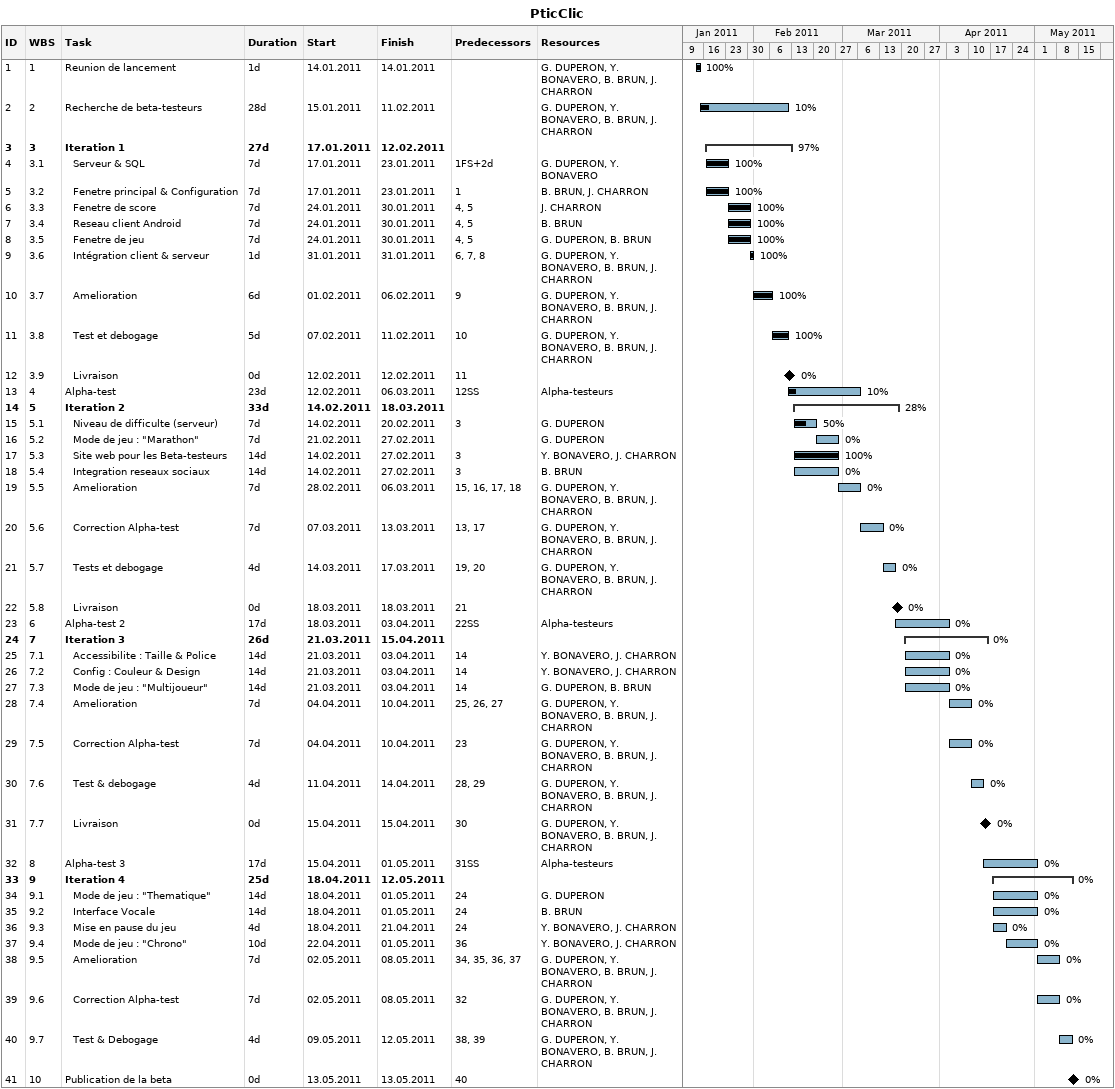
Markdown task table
PticClic

| ID | WBS | Task | Duration | Start | Finish | Predecessors | Resources | % complete |
|---|---|---|---|---|---|---|---|---|
| 1 | 1 | Reunion de lancement | 1d | 2011-01-14 | 2011-01-14 |  | G. DUPERON, Y. BONAVERO, B. BRUN, J. CHARRON | 100 |
| 2 | 2 | Recherche de beta-testeurs | 28d | 2011-01-15 | 2011-02-11 |  | G. DUPERON, Y. BONAVERO, B. BRUN, J. CHARRON | 10 |
| 3 | 3 | **Iteration 1** | 27d | 2011-01-17 | 2011-02-12 |  |  | 97 |
| 4 | 3.1 | Serveur & SQL | 7d | 2011-01-17 | 2011-01-23 | 1FS+2d | G. DUPERON, Y. BONAVERO | 100 |
| 5 | 3.2 | Fenetre principal & Configuration | 7d | 2011-01-17 | 2011-01-23 | 1 | B. BRUN, J. CHARRON | 100 |
| 6 | 3.3 | Fenetre de score | 7d | 2011-01-24 | 2011-01-30 | 4, 5 | J. CHARRON | 100 |
| 7 | 3.4 | Reseau client Android | 7d | 2011-01-24 | 2011-01-30 | 4, 5 | B. BRUN | 100 |
| 8 | 3.5 | Fenetre de jeu | 7d | 2011-01-24 | 2011-01-30 | 4, 5 | G. DUPERON, B. BRUN | 100 |
| 9 | 3.6 | Intégration client & serveur | 1d | 2011-01-31 | 2011-01-31 | 6, 7, 8 | G. DUPERON, Y. BONAVERO, B. BRUN, J. CHARRON | 100 |
| 10 | 3.7 | Amelioration | 6d | 2011-02-01 | 2011-02-06 | 9 | G. DUPERON, Y. BONAVERO, B. BRUN, J. CHARRON | 100 |
| 11 | 3.8 | Test et debogage | 5d | 2011-02-07 | 2011-02-11 | 10 | G. DUPERON, Y. BONAVERO, B. BRUN, J. CHARRON | 100 |
| 12 | 3.9 | Livraison | 0d | 2011-02-12 | 2011-02-12 | 11 |  | 0 |
| 13 | 4 | Alpha-test | 23d | 2011-02-12 | 2011-03-06 | 12SS | Alpha-testeurs | 10 |
| 14 | 5 | **Iteration 2** | 33d | 2011-02-14 | 2011-03-18 |  |  | 28 |
| 15 | 5.1 | Niveau de difficulte (serveur) | 7d | 2011-02-14 | 2011-02-20 | 3 | G. DUPERON | 50 |
| 16 | 5.2 | Mode de jeu : "Marathon" | 7d | 2011-02-21 | 2011-02-27 |  | G. DUPERON | 0 |
| 17 | 5.3 | Site web pour les Beta-testeurs | 14d | 2011-02-14 | 2011-02-27 | 3 | Y. BONAVERO, J. CHARRON | 100 |
| 18 | 5.4 | Integration reseaux sociaux | 14d | 2011-02-14 | 2011-02-27 | 3 | B. BRUN | 0 |
| 19 | 5.5 | Amelioration | 7d | 2011-02-28 | 2011-03-06 | 15, 16, 17, 18 | G. DUPERON, Y. BONAVERO, B. BRUN, J. CHARRON | 0 |
| 20 | 5.6 | Correction Alpha-test | 7d | 2011-03-07 | 2011-03-13 | 13, 17 | G. DUPERON, Y. BONAVERO, B. BRUN, J. CHARRON | 0 |
| 21 | 5.7 | Tests et debogage | 4d | 2011-03-14 | 2011-03-17 | 19, 20 | G. DUPERON, Y. BONAVERO, B. BRUN, J. CHARRON | 0 |
| 22 | 5.8 | Livraison | 0d | 2011-03-18 | 2011-03-18 | 21 |  | 0 |
| 23 | 6 | Alpha-test 2 | 17d | 2011-03-18 | 2011-04-03 | 22SS | Alpha-testeurs | 0 |
| 24 | 7 | **Iteration 3** | 26d | 2011-03-21 | 2011-04-15 |  |  | 0 |
| 25 | 7.1 | Accessibilite : Taille & Police | 14d | 2011-03-21 | 2011-04-03 | 14 | Y. BONAVERO, J. CHARRON | 0 |
| 26 | 7.2 | Config : Couleur & Design | 14d | 2011-03-21 | 2011-04-03 | 14 | Y. BONAVERO, J. CHARRON | 0 |
| 27 | 7.3 | Mode de jeu : "Multijoueur" | 14d | 2011-03-21 | 2011-04-03 | 14 | G. DUPERON, B. BRUN | 0 |
| 28 | 7.4 | Amelioration | 7d | 2011-04-04 | 2011-04-10 | 25, 26, 27 | G. DUPERON, Y. BONAVERO, B. BRUN, J. CHARRON | 0 |
| 29 | 7.5 | Correction Alpha-test | 7d | 2011-04-04 | 2011-04-10 | 23 | G. DUPERON, Y. BONAVERO, B. BRUN, J. CHARRON | 0 |
| 30 | 7.6 | Test & debogage | 4d | 2011-04-11 | 2011-04-14 | 28, 29 | G. DUPERON, Y. BONAVERO, B. BRUN, J. CHARRON | 0 |
| 31 | 7.7 | Livraison | 0d | 2011-04-15 | 2011-04-15 | 30 | G. DUPERON, Y. BONAVERO, B. BRUN, J. CHARRON | 0 |
| 32 | 8 | Alpha-test 3 | 17d | 2011-04-15 | 2011-05-01 | 31SS | Alpha-testeurs | 0 |
| 33 | 9 | **Iteration 4** | 25d | 2011-04-18 | 2011-05-12 |  |  | 0 |
| 34 | 9.1 | Mode de jeu : "Thematique" | 14d | 2011-04-18 | 2011-05-01 | 24 | G. DUPERON | 0 |
| 35 | 9.2 | Interface Vocale | 14d | 2011-04-18 | 2011-05-01 | 24 | B. BRUN | 0 |
| 36 | 9.3 | Mise en pause du jeu | 4d | 2011-04-18 | 2011-04-21 | 24 | Y. BONAVERO, J. CHARRON | 0 |
| 37 | 9.4 | Mode de jeu : "Chrono" | 10d | 2011-04-22 | 2011-05-01 | 36 | Y. BONAVERO, J. CHARRON | 0 |
| 38 | 9.5 | Amelioration | 7d | 2011-05-02 | 2011-05-08 | 34, 35, 36, 37 | G. DUPERON, Y. BONAVERO, B. BRUN, J. CHARRON | 0 |
| 39 | 9.6 | Correction Alpha-test | 7d | 2011-05-02 | 2011-05-08 | 32 | G. DUPERON, Y. BONAVERO, B. BRUN, J. CHARRON | 0 |
| 40 | 9.7 | Test & Debogage | 4d | 2011-05-09 | 2011-05-12 | 38, 39 | G. DUPERON, Y. BONAVERO, B. BRUN, J. CHARRON | 0 |
| 41 | 10 | Publication de la beta | 0d | 2011-05-13 | 2011-05-13 | 40 |  | 0 |
